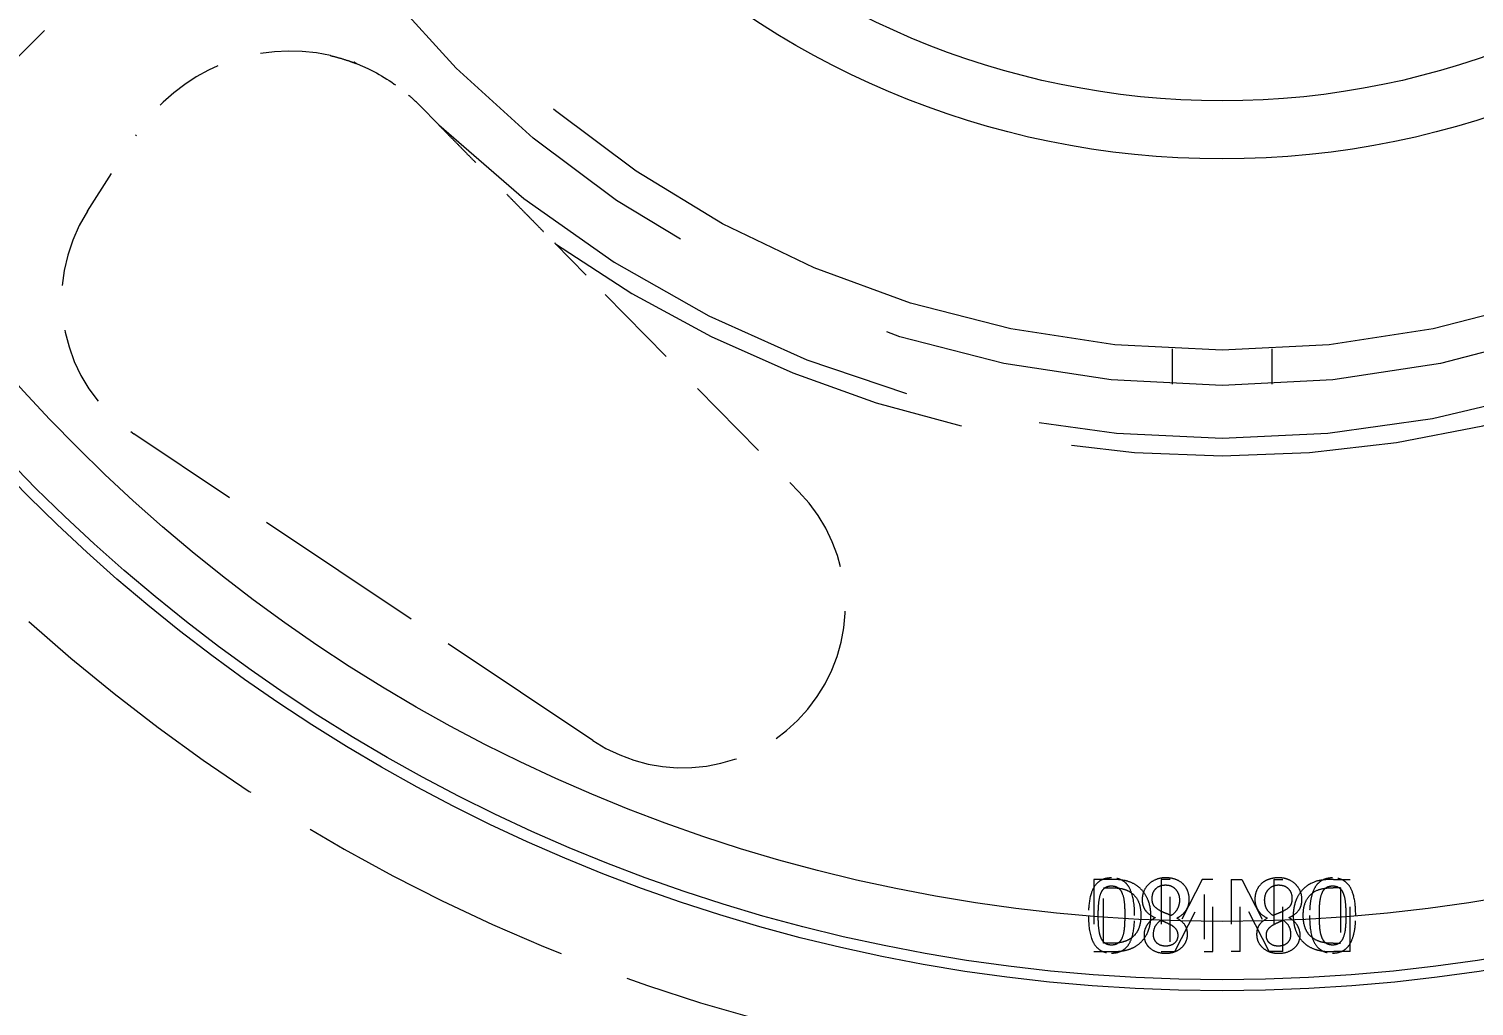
# Model space of a CAD drawing. Header units: inches. Extents: x 15 to 402, y 6 to 258.
# Drawn here: x 197.362 to 200.593, y 178.526 to 180.711 of the extents above; entities that cross this region are included whole.
import ezdxf

# ---------------------------------------------------------------- set-up
doc = ezdxf.new("R2010")
doc.units = ezdxf.units.IN
doc.header["$LTSCALE"] = 12
doc.header["$MEASUREMENT"] = 0
doc.linetypes.add('DASHED', pattern=[0.2067, 0.1654, -0.0413])
for name, color, linetype, lineweight in [('Dimension (ANSI)', 7, 'Continuous', 25), ('Hatch', 7, 'Continuous', 18), ('Hidden', 7, 'DASHED', 18), ('Visible', 7, 'Continuous', 18)]:
    doc.layers.add(name, color=color, linetype=linetype, lineweight=lineweight)
doc.styles.add('MEMCOR Medium', font='arial.ttf')
doc.dimstyles.new('Default (ANSI)', dxfattribs={"dimscale": 12, "dimtxt": 0.15, "dimasz": 0.098425, "dimexe": 0.125, "dimexo": 0.0625, "dimgap": 0.031496, "dimtad": 0, "dimtih": 1, "dimtoh": 1, "dimdec": 4, "dimrnd": 1e-08, "dimzin": 3, "dimdsep": 46, "dimlunit": 5, "dimtxsty": 'MEMCOR Medium', "dimcen": 0.09, "dimdle": 0.393701, "dimclrd": 256, "dimclre": 256, "dimclrt": 256, "dimadec": 0, "dimazin": 1, "dimtfac": 0.8, "dimtofl": 0, "dimtmove": 0, "dimatfit": 3, "dimfxl": 1, "dimfrac": 1, "dimtolj": 1, "dimtzin": 4, "dimlwd": -1, "dimlwe": -1, "dimarcsym": 0})

# ---------------------------------------------------------------- blocks, each defined once
blk = doc.blocks.new('*D28')
at = {"layer": 'Defpoints', "color": 0, "transparency": 16777216}
for p in [(217.6442, 209.6969), (182.3129, 178.0671), (217.6442, 177.8909)]:
    blk.add_point(p, dxfattribs=at)
at = {"layer": 'Dimension (ANSI)', "transparency": 16777216}
for p, q in [((182.3129, 178.8171), (182.3129, 211.1969)), ((217.6442, 178.6409), (217.6442, 211.1969)), ((183.494, 209.6969), (193.4787, 209.6969)), ((216.4631, 209.6969), (206.4785, 209.6969))]:
    blk.add_line(p, q, dxfattribs=at)
for points in [[(183.494, 209.8938), (183.494, 209.5001), (182.3129, 209.6969)], [(216.4631, 209.8938), (216.4631, 209.5001), (217.6442, 209.6969)]]:
    blk.add_solid(points, dxfattribs=at)
at = {"layer": 'Dimension (ANSI)', "transparency": 16777216, "char_height": 1.8, "attachment_point": 5, "style": 'MEMCOR Medium'}
for s, insert in [('\\A1; 35{\\H0.8x;\\S5#16;} in', (199.9786, 211.5485)), ('\\A1;[897.4 mm]', (199.9786, 208.1654))]:
    blk.add_mtext(s, dxfattribs=dict(at, insert=insert))

msp = doc.modelspace()

# ---------------------------------------------------------------- hatches: boundary and pattern name
at = {"layer": 'Hatch'}
h = msp.add_hatch(dxfattribs=at)
h.set_pattern_fill('ANSI31', color=256, scale=12, style=0)
edge = h.paths.add_edge_path()
edge.add_spline(control_points=[(213.52837, 182.52374), (213.56052, 182.49276), (213.59252, 182.4616), (213.65629, 182.39885), (213.68807, 182.36726), (213.71968, 182.33549)], knot_values=[-0.6817506, -0.6817506, -0.6817506, -0.6817506, -0.3414695, -0.3414695, 0, 0, 0, 0], degree=3, periodic=0)
edge.add_line((213.71968, 182.33549), (213.77968, 182.33549))
edge.add_ellipse((200.02942, 182.33549), major_axis=(0, 13.75026), ratio=1, start_angle=270, end_angle=347.421516)
edge.add_ellipse((200.02942, 182.33549), major_axis=(-13.42023, 2.99448), ratio=1, start_angle=270, end_angle=271.041736)
edge.add_ellipse((200.02942, 182.33549), major_axis=(-13.47245, 2.75), ratio=1, start_angle=270, end_angle=293.073484)
edge.add_ellipse((200.02942, 182.33549), major_axis=(-13.47245, -2.75), ratio=1, start_angle=270, end_angle=271.041736)
edge.add_ellipse((200.02942, 182.33549), major_axis=(-13.42023, -2.99448), ratio=1, start_angle=270, end_angle=364.843043)
edge.add_ellipse((200.02942, 182.33549), major_axis=(4.11682, -13.1195), ratio=1, start_angle=270, end_angle=271.041736)
edge.add_ellipse((200.02942, 182.33549), major_axis=(4.35466, -13.04249), ratio=1, start_angle=270, end_angle=293.073484)
edge.add_ellipse((200.02942, 182.33549), major_axis=(9.1178, -10.29249), ratio=1, start_angle=270, end_angle=271.041736)
edge.add_ellipse((200.02942, 182.33549), major_axis=(9.30341, -10.12502), ratio=1, start_angle=270, end_angle=292.78932)
edge.add_ellipse((200.02942, 182.33549), major_axis=(12.49901, -5.73099), ratio=1, start_angle=270, end_angle=271.100527)
edge.add_line((194.53955, 169.72872), (194.53955, 170.00187))
edge.add_ellipse((200.02942, 182.33549), major_axis=(-12.33362, 5.48987), ratio=1, start_angle=204.79351, end_angle=450, ccw=False)

# ---------------------------------------------------------------- linework, layer by layer
at = {"layer": 'Hidden', "ltscale": 0.046526}
msp.add_line((197.53831, 180.84902), (197.33059, 180.64131), dxfattribs=at)
at = {"layer": 'Hidden', "ltscale": 0.009556}
msp.add_line((198.23577, 180.53981), (198.27839, 180.4964), dxfattribs=at)
at = {"layer": 'Hidden', "ltscale": 0.032106}
msp.add_line((197.49287, 180.30355), (197.6024, 180.47435), dxfattribs=at)
at = {"layer": 'Hidden', "ltscale": 0.026746}
msp.add_line((198.5376, 180.23235), (198.65044, 180.11739), dxfattribs=at)
at = {"layer": 'Hidden', "ltscale": 0.097964}
msp.add_line((198.65044, 180.11739), (199.08325, 179.6765), dxfattribs=at)
at = {"layer": 'Hidden', "ltscale": 0.012412}
for p, q in [((199.91844, 179.91678), (199.91844, 179.9956)), ((200.14041, 179.9956), (200.14041, 179.91678))]:
    msp.add_line(p, q, dxfattribs=at)
at = {"layer": 'Hidden', "ltscale": 0.195716}
msp.add_line((198.62254, 179.12039), (197.59677, 179.80579), dxfattribs=at)
at = {"layer": 'Hidden', "ltscale": 0.025521}
for p, q in [((199.74307, 178.80963), (199.74307, 178.64821)), ((199.89363, 178.80963), (199.89363, 178.64821)), ((200.00914, 178.64821), (200.00914, 178.80963)), ((200.04971, 178.80963), (200.04971, 178.64821)), ((200.16522, 178.64821), (200.16522, 178.80963)), ((200.31578, 178.64821), (200.31578, 178.80963))]:
    msp.add_line(p, q, dxfattribs=at)
at = {"layer": 'Hidden', "ltscale": 0.006416}
msp.add_line((199.78022, 178.80963), (199.74307, 178.80963), dxfattribs=at)
at = {"layer": 'Hidden', "ltscale": 0.003142}
msp.add_line((199.91365, 178.80963), (199.89363, 178.80963), dxfattribs=at)
at = {"layer": 'Hidden', "ltscale": 0.024776}
msp.add_line((199.98507, 178.80963), (199.91365, 178.67045), dxfattribs=at)
at = {"layer": 'Hidden', "ltscale": 0.021991}
for p, q in [((199.91365, 178.67045), (199.91365, 178.80963)), ((200.1452, 178.80963), (200.1452, 178.67045))]:
    msp.add_line(p, q, dxfattribs=at)
at = {"layer": 'Hidden', "ltscale": 0.003726}
msp.add_line((200.00914, 178.80963), (199.98507, 178.80963), dxfattribs=at)
at = {"layer": 'Hidden', "ltscale": 0.003725}
msp.add_line((200.04971, 178.80963), (200.07378, 178.80963), dxfattribs=at)
at = {"layer": 'Hidden', "ltscale": 0.024774}
msp.add_line((200.07378, 178.80963), (200.1452, 178.67045), dxfattribs=at)
at = {"layer": 'Hidden', "ltscale": 0.00314}
msp.add_line((200.1452, 178.80963), (200.16522, 178.80963), dxfattribs=at)
at = {"layer": 'Hidden', "ltscale": 0.00639}
msp.add_line((200.27863, 178.80963), (200.31578, 178.80963), dxfattribs=at)
at = {"layer": 'Hidden', "ltscale": 0.002742}
for p, q in [((199.76453, 178.79105), (199.78088, 178.79105)), ((199.78088, 178.66679), (199.76453, 178.66679))]:
    msp.add_line(p, q, dxfattribs=at)
at = {"layer": 'Hidden', "ltscale": 0.019624}
for p, q in [((199.76453, 178.66679), (199.76453, 178.79105)), ((200.29432, 178.79105), (200.29432, 178.66679))]:
    msp.add_line(p, q, dxfattribs=at)
at = {"layer": 'Hidden', "ltscale": 0.022693}
msp.add_line((199.92411, 178.64821), (199.98912, 178.77601), dxfattribs=at)
at = {"layer": 'Hidden', "ltscale": 0.020185}
for p, q in [((199.98912, 178.77601), (199.98912, 178.64821)), ((200.06973, 178.64821), (200.06973, 178.77601))]:
    msp.add_line(p, q, dxfattribs=at)
at = {"layer": 'Hidden', "ltscale": 0.022691}
msp.add_line((200.13474, 178.64821), (200.06973, 178.77601), dxfattribs=at)
at = {"layer": 'Hidden', "ltscale": 0.002732}
for p, q in [((200.29432, 178.79105), (200.27797, 178.79105)), ((200.27797, 178.66679), (200.29432, 178.66679))]:
    msp.add_line(p, q, dxfattribs=at)
at = {"layer": 'Hidden'}
for p, q in [((199.87953, 178.72434), (199.87953, 178.72369)), ((199.92871, 178.72277), (199.92871, 178.72343)), ((200.13013, 178.72343), (200.13013, 178.72277)), ((200.17932, 178.72369), (200.17932, 178.72434))]:
    msp.add_line(p, q, dxfattribs=at)
at = {"layer": 'Hidden', "ltscale": 0.006349}
msp.add_line((199.74307, 178.64821), (199.77983, 178.64821), dxfattribs=at)
at = {"layer": 'Hidden', "ltscale": 0.004829}
msp.add_line((199.89363, 178.64821), (199.92411, 178.64821), dxfattribs=at)
at = {"layer": 'Hidden', "ltscale": 0.00308}
for p, q in [((199.98912, 178.64821), (200.00914, 178.64821)), ((200.06973, 178.64821), (200.04971, 178.64821))]:
    msp.add_line(p, q, dxfattribs=at)
at = {"layer": 'Hidden', "ltscale": 0.004826}
msp.add_line((200.16522, 178.64821), (200.13474, 178.64821), dxfattribs=at)
at = {"layer": 'Hidden', "ltscale": 0.006323}
msp.add_line((200.31578, 178.64821), (200.27902, 178.64821), dxfattribs=at)
at = {"layer": 'Hidden', "ltscale": 1.022229}
msp.add_circle((200.02942, 182.33549), 2.42126, dxfattribs=at)
at = {"layer": 'Hidden', "ltscale": 1.186783}
msp.add_circle((200.02942, 182.33549), 2.34252, dxfattribs=at)
at = {"layer": 'Hidden', "ltscale": 1.190228}
msp.add_arc((200.02942, 182.33549), 2.57874, 318.8111, 221.1889, dxfattribs=at)
at = {"layer": 'Hidden', "ltscale": 1.199515}
msp.add_arc((200.02942, 182.33549), 2.53937, 315.73768, 224.26232, dxfattribs=at)
at = {"layer": 'Hidden', "ltscale": 0.079133}
msp.add_arc((197.94518, 180.25455), 0.4072, 77.09302, 147.331, dxfattribs=at)
at = {"layer": 'Hidden', "ltscale": 0.005322}
msp.add_arc((197.94518, 180.25455), 0.4072, 44.46972, 49.27622, dxfattribs=at)
at = {"layer": 'Hidden', "ltscale": 0.613257}
msp.add_arc((200.02942, 182.33549), 2.53937, 226.40513, 313.59487, dxfattribs=at)
at = {"layer": 'Hidden', "ltscale": 0.089316}
msp.add_arc((197.79844, 180.10761), 0.36299, 147.331, 236.25, dxfattribs=at)
at = {"layer": 'Hidden', "ltscale": 0.50418}
msp.add_arc((200.02942, 182.33549), 2.57874, 234.70511, 305.29489, dxfattribs=at)
at = {"layer": 'Hidden', "ltscale": 0.169059}
msp.add_arc((198.82421, 179.42221), 0.36299, 236.25, 44.46972, dxfattribs=at)
at = {"layer": 'Hidden', "ltscale": 0.315777}
msp.add_arc((200.02942, 182.33549), 3.97638, 227.87038, 256.5457, dxfattribs=at)
at = {"layer": 'Hidden', "ltscale": 0.011792}
msp.add_open_spline([(198.03614, 180.65146), (198.0417, 180.65019), (198.04722, 180.6488), (198.06128, 180.64495), (198.06969, 180.64233), (198.08023, 180.63872), (198.08307, 180.63771), (198.0902, 180.63509), (198.09414, 180.63353), (198.09414, 180.63353)], degree=3, knots=[0, 0, 0, 0, 0.04490495, 0.04490495, 0.11675287, 0.11675287, 0.14479487, 0.14479487, 0.19497838, 0.19497838, 0.19497838, 0.19497838], dxfattribs=at)
at = {"layer": 'Hidden', "ltscale": 0.000980573}
msp.add_open_spline([(198.09414, 180.63353), (198.09387, 180.63364), (198.0936, 180.63375), (198.09249, 180.63427), (198.09167, 180.63476), (198.09015, 180.6359), (198.08944, 180.63656), (198.08881, 180.63728)], degree=3, knots=[0.175423294, 0.175423294, 0.175423294, 0.175423294, 0.177774025, 0.177774025, 0.185040697, 0.185040697, 0.192307369, 0.192307369, 0.192307369, 0.192307369], dxfattribs=at)
at = {"layer": 'Hidden', "ltscale": 0.022558}
msp.add_open_spline([(198.09414, 180.63353), (198.10325, 180.62995), (198.11236, 180.62599), (198.15292, 180.60652), (198.18364, 180.58658), (198.21085, 180.56315)], degree=3, knots=[1.49464831, 1.49464831, 1.49464831, 1.49464831, 1.57220502, 1.57220502, 1.84281301, 1.84281301, 1.84281301, 1.84281301], dxfattribs=at)
at = {"layer": 'Hidden', "ltscale": 0.059007}
msp.add_rational_spline([(198.27839, 180.4964), (198.407, 180.36538), (198.5376, 180.23235)], [1, 1.00263245458, 1.00001729957], degree=2, dxfattribs=at)
at = {"layer": 'Hidden', "ltscale": 0.000292745}
msp.add_open_spline([(198.53947, 180.23075), (198.5388, 180.23123), (198.53817, 180.23176), (198.5376, 180.23235)], degree=3, dxfattribs=at)
at = {"layer": 'Hidden', "ltscale": 0.018265}
msp.add_open_spline([(199.78221, 178.81303), (199.77799, 178.81303), (199.77377, 178.81264), (199.76594, 178.81085), (199.76234, 178.80956), (199.75409, 178.80513), (199.74992, 178.80158), (199.74289, 178.79268), (199.73943, 178.78659), (199.73263, 178.76498), (199.73116, 178.75021), (199.7307, 178.73415), (199.73067, 178.73153), (199.73067, 178.72892)], degree=3, knots=[-0.37203785, -0.37203785, -0.37203785, -0.37203785, -0.31664928, -0.31664928, -0.26606732, -0.26606732, -0.19410184, -0.19410184, -0.12242542, -0.12242542, -0.01990259, -0.01990259, 0, 0, 0, 0], dxfattribs=at)
at = {"layer": 'Hidden', "ltscale": 0.005181}
msp.add_open_spline([(199.7584, 178.7781), (199.75982, 178.78179), (199.76173, 178.78523), (199.76689, 178.79079), (199.76947, 178.79225), (199.77481, 178.79456), (199.77852, 178.79511), (199.78221, 178.79511)], degree=3, knots=[-0.065406786, -0.065406786, -0.065406786, -0.065406786, -0.047780466, -0.047780466, -0.030475474, -0.030475474, 0, 0, 0, 0], dxfattribs=at)
at = {"layer": 'Hidden', "ltscale": 0.009948}
msp.add_open_spline([(199.83739, 178.79668), (199.83102, 178.80067), (199.8243, 178.80383), (199.81368, 178.80685), (199.80262, 178.80963), (199.78022, 178.80963)], degree=3, knots=[0, 0, 0, 0, 0.059315384, 0.059315384, 0.088967919, 0.088967919, 0.088967919, 0.088967919], dxfattribs=at)
at = {"layer": 'Hidden', "ltscale": 0.01806}
msp.add_open_spline([(199.83388, 178.72905), (199.83388, 178.75351), (199.83083, 178.77028), (199.82319, 178.79014), (199.81986, 178.79497), (199.81397, 178.80212), (199.80992, 178.80544), (199.79959, 178.81087), (199.79344, 178.81234), (199.78555, 178.81297), (199.78388, 178.81303), (199.78221, 178.81303)], degree=3, knots=[-0.18326765, -0.18326765, -0.18326765, -0.18326765, -0.13736451, -0.13736451, -0.10736713, -0.10736713, -0.06507346, -0.06507346, -0.01379241, -0.01379241, 0, 0, 0, 0], dxfattribs=at)
at = {"layer": 'Hidden', "ltscale": 0.005233}
msp.add_open_spline([(199.78221, 178.79511), (199.78428, 178.79511), (199.78638, 178.79494), (199.79025, 178.79418), (199.79204, 178.79364), (199.79509, 178.79222), (199.79777, 178.7908), (199.80313, 178.78484), (199.80502, 178.7814), (199.80641, 178.77771)], degree=3, knots=[-0.15101873, -0.15101873, -0.15101873, -0.15101873, -0.10441442, -0.10441442, -0.06298125, -0.06298125, -0.03031587, -0.03031587, 0, 0, 0, 0], dxfattribs=at)
at = {"layer": 'Hidden', "ltscale": 0.012469}
msp.add_open_spline([(199.87035, 178.72905), (199.87035, 178.74072), (199.86847, 178.75211), (199.86139, 178.76969), (199.85741, 178.77687), (199.84786, 178.78854), (199.84294, 178.79301), (199.83739, 178.79668)], degree=3, knots=[0, 0, 0, 0, 0.08890581, 0.08890581, 0.14516679, 0.14516679, 0.19107427, 0.19107427, 0.19107427, 0.19107427], dxfattribs=at)
at = {"layer": 'Hidden', "ltscale": 0.012792}
msp.add_open_spline([(199.90347, 178.81329), (199.89636, 178.81329), (199.88938, 178.81224), (199.87642, 178.80739), (199.87079, 178.80385), (199.86162, 178.79526), (199.85811, 178.79076), (199.85293, 178.78028), (199.85148, 178.77464), (199.85093, 178.76736), (199.85088, 178.76599), (199.85088, 178.76463)], degree=3, knots=[-0.20866782, -0.20866782, -0.20866782, -0.20866782, -0.1532124, -0.1532124, -0.10014888, -0.10014888, -0.05568208, -0.05568208, -0.01038644, -0.01038644, 0, 0, 0, 0], dxfattribs=at)
at = {"layer": 'Hidden', "ltscale": 0.007675}
msp.add_open_spline([(199.87312, 178.76672), (199.87312, 178.77131), (199.87377, 178.77591), (199.8768, 178.78342), (199.87868, 178.7863), (199.88317, 178.79086), (199.88602, 178.79314), (199.8942, 178.79653), (199.89869, 178.7972), (199.90321, 178.7972)], degree=3, knots=[-0.16231389, -0.16231389, -0.16231389, -0.16231389, -0.10956079, -0.10956079, -0.06887139, -0.06887139, -0.03508494, -0.03508494, 0, 0, 0, 0], dxfattribs=at)
at = {"layer": 'Hidden', "ltscale": 0.008102}
msp.add_open_spline([(199.90321, 178.7972), (199.90738, 178.7972), (199.91146, 178.7965), (199.91891, 178.79333), (199.92204, 178.7911), (199.92731, 178.78568), (199.92981, 178.78229), (199.93345, 178.77331), (199.93421, 178.76841), (199.93421, 178.76345)], degree=3, knots=[-0.15504722, -0.15504722, -0.15504722, -0.15504722, -0.11299776, -0.11299776, -0.0739777, -0.0739777, -0.03779251, -0.03779251, 0, 0, 0, 0], dxfattribs=at)
at = {"layer": 'Hidden', "ltscale": 0.006674}
for points, knots in [([(199.94219, 178.79942), (199.93761, 178.80383), (199.93226, 178.80705), (199.92179, 178.81109), (199.91511, 178.81297), (199.9051, 178.81328), (199.90428, 178.81329), (199.90347, 178.81329)], [-0.16916263, -0.16916263, -0.16916263, -0.16916263, -0.07776923, -0.07776923, -0.00633175, -0.00633175, 0, 0, 0, 0]), ([(200.18272, 178.68588), (200.18272, 178.68244), (200.18217, 178.67907), (200.17976, 178.67309), (200.17814, 178.67061), (200.17447, 178.66669), (200.17208, 178.6646), (200.16649, 178.66212), (200.16441, 178.66151), (200.15997, 178.66069), (200.1576, 178.66051), (200.15525, 178.66051)], [0, 0, 0, 0, 0.026275156, 0.026275156, 0.049347626, 0.049347626, 0.067723628, 0.067723628, 0.077810985, 0.077810985, 0.088761813, 0.088761813, 0.088761813, 0.088761813])]:
    msp.add_open_spline(points, degree=3, knots=knots, dxfattribs=at)
at = {"layer": 'Hidden', "ltscale": 0.005961}
for points, knots in [([(199.95605, 178.76502), (199.95605, 178.77148), (199.95497, 178.77774), (199.95113, 178.78756), (199.94851, 178.79285), (199.94311, 178.79851), (199.94266, 178.79897), (199.94219, 178.79942)], [-0.14617563, -0.14617563, -0.14617563, -0.14617563, -0.05985006, -0.05985006, -0.00497096, -0.00497096, 0, 0, 0, 0]), ([(200.11666, 178.79942), (200.11248, 178.79541), (200.10924, 178.79073), (200.10582, 178.7829), (200.10465, 178.7796), (200.10313, 178.7721), (200.1028, 178.76858), (200.1028, 178.76502)], [0, 0, 0, 0, 0.044374654, 0.044374654, 0.065201071, 0.065201071, 0.08326541, 0.08326541, 0.08326541, 0.08326541])]:
    msp.add_open_spline(points, degree=3, knots=knots, dxfattribs=at)
at = {"layer": 'Hidden', "ltscale": 0.006678}
msp.add_open_spline([(200.15538, 178.81329), (200.14933, 178.81329), (200.14327, 178.81261), (200.1335, 178.80986), (200.12968, 178.80833), (200.12268, 178.80447), (200.11951, 178.80217), (200.11666, 178.79942)], degree=3, knots=[0, 0, 0, 0, 0.04705178, 0.04705178, 0.07841909, 0.07841909, 0.10891914, 0.10891914, 0.10891914, 0.10891914], dxfattribs=at)
at = {"layer": 'Hidden', "ltscale": 0.008105}
msp.add_open_spline([(200.12464, 178.76345), (200.12464, 178.76843), (200.1254, 178.77333), (200.1288, 178.7817), (200.13099, 178.78508), (200.13667, 178.79099), (200.13981, 178.79325), (200.14531, 178.79563), (200.14729, 178.79623), (200.15142, 178.79702), (200.15353, 178.7972), (200.15564, 178.7972)], degree=3, knots=[0, 0, 0, 0, 0.03789219, 0.03789219, 0.06891459, 0.06891459, 0.09762633, 0.09762633, 0.11293195, 0.11293195, 0.12855408, 0.12855408, 0.12855408, 0.12855408], dxfattribs=at)
at = {"layer": 'Hidden', "ltscale": 0.0128}
msp.add_open_spline([(200.20797, 178.76463), (200.20797, 178.77081), (200.20696, 178.77682), (200.20265, 178.78756), (200.19975, 178.79203), (200.19308, 178.79943), (200.18812, 178.80406), (200.17707, 178.80958), (200.17304, 178.81098), (200.16443, 178.81286), (200.15992, 178.81329), (200.15538, 178.81329)], degree=3, knots=[0, 0, 0, 0, 0.04710632, 0.04710632, 0.08868169, 0.08868169, 0.1243163, 0.1243163, 0.1432684, 0.1432684, 0.16323732, 0.16323732, 0.16323732, 0.16323732], dxfattribs=at)
at = {"layer": 'Hidden', "ltscale": 0.007679}
msp.add_open_spline([(200.15564, 178.7972), (200.16013, 178.7972), (200.16459, 178.79653), (200.17275, 178.79318), (200.17561, 178.79092), (200.18011, 178.78638), (200.18199, 178.78351), (200.18506, 178.77598), (200.18573, 178.77135), (200.18573, 178.76672)], degree=3, knots=[0, 0, 0, 0, 0.03490727, 0.03490727, 0.06863691, 0.06863691, 0.10894863, 0.10894863, 0.16181869, 0.16181869, 0.16181869, 0.16181869], dxfattribs=at)
at = {"layer": 'Hidden', "ltscale": 0.012464}
msp.add_open_spline([(200.22146, 178.79668), (200.21601, 178.79307), (200.21116, 178.7887), (200.20164, 178.77718), (200.19814, 178.77063), (200.19138, 178.75564), (200.18906, 178.74476), (200.18853, 178.73201), (200.1885, 178.73053), (200.1885, 178.72905)], degree=3, knots=[-0.16939317, -0.16939317, -0.16939317, -0.16939317, -0.13728768, -0.13728768, -0.09725084, -0.09725084, -0.01126701, -0.01126701, 0, 0, 0, 0], dxfattribs=at)
at = {"layer": 'Hidden', "ltscale": 0.009924}
msp.add_open_spline([(200.27863, 178.80963), (200.26712, 178.80963), (200.25719, 178.80896), (200.24355, 178.80655), (200.23481, 178.80454), (200.22309, 178.79768), (200.22227, 178.79719), (200.22146, 178.79668)], degree=3, knots=[-0.25853379, -0.25853379, -0.25853379, -0.25853379, -0.10727643, -0.10727643, -0.0075589, -0.0075589, 0, 0, 0, 0], dxfattribs=at)
at = {"layer": 'Hidden', "ltscale": 0.018077}
msp.add_open_spline([(200.27664, 178.81303), (200.27002, 178.81303), (200.26329, 178.81207), (200.25217, 178.8075), (200.24783, 178.80463), (200.24082, 178.79757), (200.23734, 178.793), (200.2307, 178.77827), (200.22854, 178.76954), (200.22555, 178.75065), (200.22497, 178.7396), (200.22497, 178.72905)], degree=3, knots=[0, 0, 0, 0, 0.0548727, 0.0548727, 0.09721784, 0.09721784, 0.13307353, 0.13307353, 0.17301541, 0.17301541, 0.22218192, 0.22218192, 0.22218192, 0.22218192], dxfattribs=at)
at = {"layer": 'Hidden', "ltscale": 0.005243}
msp.add_open_spline([(200.25244, 178.77771), (200.25383, 178.78143), (200.25574, 178.78488), (200.26113, 178.79083), (200.26381, 178.79225), (200.26692, 178.79368), (200.26874, 178.79423), (200.27259, 178.79495), (200.27463, 178.79511), (200.27664, 178.79511)], degree=3, knots=[0, 0, 0, 0, 0.03050413, 0.03050413, 0.06320399, 0.06320399, 0.1047666, 0.1047666, 0.14935232, 0.14935232, 0.14935232, 0.14935232], dxfattribs=at)
at = {"layer": 'Hidden', "ltscale": 0.018292}
msp.add_open_spline([(200.32818, 178.72892), (200.32818, 178.74314), (200.32717, 178.7588), (200.32078, 178.78396), (200.31701, 178.79076), (200.31075, 178.79966), (200.30685, 178.80347), (200.29847, 178.80875), (200.29442, 178.8104), (200.28576, 178.81257), (200.2812, 178.81303), (200.27664, 178.81303)], degree=3, knots=[0, 0, 0, 0, 0.10837153, 0.10837153, 0.1988409, 0.1988409, 0.29685555, 0.29685555, 0.37668609, 0.37668609, 0.45922035, 0.45922035, 0.45922035, 0.45922035], dxfattribs=at)
at = {"layer": 'Hidden', "ltscale": 0.005193}
msp.add_open_spline([(200.27664, 178.79511), (200.28047, 178.79511), (200.28432, 178.79452), (200.28966, 178.79208), (200.29222, 178.7906), (200.29724, 178.785), (200.29908, 178.78167), (200.30045, 178.7781)], degree=3, knots=[0, 0, 0, 0, 0.031732058, 0.031732058, 0.048274118, 0.048274118, 0.064331411, 0.064331411, 0.064331411, 0.064331411], dxfattribs=at)
at = {"layer": 'Hidden', "ltscale": 0.00782}
msp.add_open_spline([(199.75265, 178.72892), (199.75265, 178.74464), (199.75351, 178.754), (199.75481, 178.76532), (199.75609, 178.77222), (199.7584, 178.7781)], degree=3, knots=[-0.087241986, -0.087241986, -0.087241986, -0.087241986, -0.048831902, -0.048831902, 0, 0, 0, 0], dxfattribs=at)
at = {"layer": 'Hidden', "ltscale": 0.007795}
msp.add_open_spline([(199.78088, 178.79105), (199.78628, 178.79105), (199.79183, 178.79081), (199.80535, 178.78922), (199.81013, 178.78775), (199.81684, 178.78549), (199.82131, 178.78325), (199.82548, 178.78033)], degree=3, knots=[0, 0, 0, 0, 0.04480892, 0.04480892, 0.11154531, 0.11154531, 0.27193654, 0.27193654, 0.27193654, 0.27193654], dxfattribs=at)
at = {"layer": 'Hidden', "ltscale": 0.007727}
msp.add_open_spline([(199.80641, 178.77771), (199.80965, 178.76922), (199.81053, 178.76102), (199.81168, 178.74844), (199.8119, 178.73804), (199.8119, 178.72905)], degree=3, knots=[-0.095781387, -0.095781387, -0.095781387, -0.095781387, -0.06847106, -0.06847106, 0, 0, 0, 0], dxfattribs=at)
at = {"layer": 'Hidden', "ltscale": 0.009331}
msp.add_open_spline([(199.82548, 178.78033), (199.83033, 178.77706), (199.83452, 178.77301), (199.84223, 178.76185), (199.84438, 178.75551), (199.84734, 178.74371), (199.84798, 178.73613), (199.84798, 178.72879)], degree=3, knots=[0, 0, 0, 0, 0.0463354, 0.0463354, 0.10508021, 0.10508021, 0.19404268, 0.19404268, 0.19404268, 0.19404268], dxfattribs=at)
at = {"layer": 'Hidden', "ltscale": 0.008389}
msp.add_open_spline([(199.85088, 178.76463), (199.85088, 178.75954), (199.85152, 178.75442), (199.85486, 178.74471), (199.85726, 178.74117), (199.86449, 178.73296), (199.87048, 178.72888), (199.87765, 178.72523), (199.87859, 178.72478), (199.87953, 178.72434)], degree=3, knots=[-0.12210938, -0.12210938, -0.12210938, -0.12210938, -0.09276888, -0.09276888, -0.06276279, -0.06276279, -0.00809446, -0.00809446, 0, 0, 0, 0], dxfattribs=at)
at = {"layer": 'Hidden', "ltscale": 0.005654}
msp.add_open_spline([(199.89209, 178.73899), (199.88721, 178.74163), (199.88231, 178.74482), (199.87751, 178.75005), (199.876, 178.75213), (199.87356, 178.75887), (199.87312, 178.76287), (199.87312, 178.76672)], degree=3, knots=[-0.11114618, -0.11114618, -0.11114618, -0.11114618, -0.05471455, -0.05471455, -0.02932679, -0.02932679, 0, 0, 0, 0], dxfattribs=at)
at = {"layer": 'Hidden', "ltscale": 0.006417}
msp.add_open_spline([(199.93421, 178.76345), (199.93421, 178.75926), (199.9337, 178.7551), (199.93179, 178.74857), (199.93038, 178.74465), (199.92437, 178.73575), (199.92039, 178.73198), (199.91576, 178.72892)], degree=3, knots=[-0.14531389, -0.14531389, -0.14531389, -0.14531389, -0.08212911, -0.08212911, -0.042719, -0.042719, 0, 0, 0, 0], dxfattribs=at)
at = {"layer": 'Hidden', "ltscale": 0.00828}
msp.add_open_spline([(199.92871, 178.72343), (199.93377, 178.72591), (199.93848, 178.72903), (199.94702, 178.73732), (199.94982, 178.7418), (199.95423, 178.75094), (199.95565, 178.75649), (199.95603, 178.76322), (199.95605, 178.76412), (199.95605, 178.76502)], degree=3, knots=[-0.11411726, -0.11411726, -0.11411726, -0.11411726, -0.0842587, -0.0842587, -0.05138654, -0.05138654, -0.00685006, -0.00685006, 0, 0, 0, 0], dxfattribs=at)
at = {"layer": 'Hidden', "ltscale": 0.008281}
msp.add_open_spline([(200.1028, 178.76502), (200.1028, 178.75911), (200.10387, 178.75342), (200.10781, 178.74392), (200.11061, 178.73878), (200.11972, 178.72946), (200.12472, 178.72608), (200.13013, 178.72343)], degree=3, knots=[0, 0, 0, 0, 0.04501464, 0.04501464, 0.07841422, 0.07841422, 0.10747467, 0.10747467, 0.10747467, 0.10747467], dxfattribs=at)
at = {"layer": 'Hidden', "ltscale": 0.006418}
msp.add_open_spline([(200.14308, 178.72892), (200.13847, 178.73198), (200.13448, 178.73575), (200.1285, 178.74461), (200.12709, 178.74849), (200.12516, 178.75502), (200.12464, 178.75922), (200.12464, 178.76345)], degree=3, knots=[0, 0, 0, 0, 0.04269456, 0.04269456, 0.08182455, 0.08182455, 0.14597733, 0.14597733, 0.14597733, 0.14597733], dxfattribs=at)
at = {"layer": 'Hidden', "ltscale": 0.005656}
msp.add_open_spline([(200.18573, 178.76672), (200.18573, 178.76285), (200.18528, 178.75882), (200.18283, 178.7521), (200.18132, 178.75003), (200.1765, 178.74479), (200.17161, 178.74162), (200.16676, 178.73899)], degree=3, knots=[0, 0, 0, 0, 0.02949642, 0.02949642, 0.05467834, 0.05467834, 0.10984711, 0.10984711, 0.10984711, 0.10984711], dxfattribs=at)
at = {"layer": 'Hidden', "ltscale": 0.008393}
msp.add_open_spline([(200.17932, 178.72434), (200.18519, 178.72706), (200.19093, 178.7305), (200.20085, 178.7396), (200.20314, 178.74379), (200.20548, 178.74869), (200.20639, 178.75153), (200.20768, 178.7578), (200.20797, 178.76122), (200.20797, 178.76463)], degree=3, knots=[0, 0, 0, 0, 0.05054659, 0.05054659, 0.10465477, 0.10465477, 0.17036905, 0.17036905, 0.24493167, 0.24493167, 0.24493167, 0.24493167], dxfattribs=at)
at = {"layer": 'Hidden', "ltscale": 0.009326}
msp.add_open_spline([(200.21087, 178.72879), (200.21087, 178.7358), (200.21145, 178.74301), (200.21422, 178.75479), (200.21629, 178.7611), (200.22388, 178.77257), (200.22825, 178.77688), (200.23337, 178.78033)], degree=3, knots=[-0.18535725, -0.18535725, -0.18535725, -0.18535725, -0.10637701, -0.10637701, -0.04881935, -0.04881935, 0, 0, 0, 0], dxfattribs=at)
at = {"layer": 'Hidden', "ltscale": 0.007776}
msp.add_open_spline([(200.23337, 178.78033), (200.24161, 178.78611), (200.24927, 178.78799), (200.26107, 178.79049), (200.26979, 178.79105), (200.27797, 178.79105)], degree=3, knots=[-0.097933417, -0.097933417, -0.097933417, -0.097933417, -0.067634404, -0.067634404, 0, 0, 0, 0], dxfattribs=at)
at = {"layer": 'Hidden', "ltscale": 0.007728}
msp.add_open_spline([(200.24695, 178.72905), (200.24695, 178.73803), (200.24716, 178.74842), (200.24832, 178.76102), (200.24919, 178.76922), (200.25244, 178.77771)], degree=3, knots=[0, 0, 0, 0, 0.068407557, 0.068407557, 0.095914552, 0.095914552, 0.095914552, 0.095914552], dxfattribs=at)
at = {"layer": 'Hidden', "ltscale": 0.007821}
msp.add_open_spline([(200.30045, 178.7781), (200.30262, 178.77259), (200.30387, 178.76619), (200.30548, 178.75337), (200.3062, 178.74341), (200.3062, 178.72892)], degree=3, knots=[0, 0, 0, 0, 0.045841732, 0.045841732, 0.098930612, 0.098930612, 0.098930612, 0.098930612], dxfattribs=at)
at = {"layer": 'Hidden', "ltscale": 0.018219}
msp.add_open_spline([(199.73067, 178.72892), (199.73067, 178.71096), (199.73235, 178.69253), (199.73962, 178.67232), (199.74232, 178.66633), (199.75, 178.65649), (199.75411, 178.65294), (199.76457, 178.64722), (199.7708, 178.64565), (199.77887, 178.645), (199.78054, 178.64494), (199.78221, 178.64494)], degree=3, knots=[-0.32391722, -0.32391722, -0.32391722, -0.32391722, -0.1664783, -0.1664783, -0.11191938, -0.11191938, -0.06707559, -0.06707559, -0.01377718, -0.01377718, 0, 0, 0, 0], dxfattribs=at)
at = {"layer": 'Hidden', "ltscale": 0.007845}
msp.add_open_spline([(199.75853, 178.6796), (199.75744, 178.68235), (199.75659, 178.68525), (199.75482, 178.69283), (199.754, 178.69832), (199.75314, 178.7096), (199.75296, 178.71323), (199.75277, 178.71878), (199.75273, 178.72075), (199.75268, 178.72374), (199.75267, 178.72476), (199.75265, 178.72631), (199.75265, 178.72684), (199.75265, 178.72788), (199.75265, 178.7284), (199.75265, 178.72892)], degree=3, knots=[-0.15335428, -0.15335428, -0.15335428, -0.15335428, -0.11691121, -0.11691121, -0.05811325, -0.05811325, -0.03071558, -0.03071558, -0.01575846, -0.01575846, -0.00795773, -0.00795773, -0.00395561, -0.00395561, 0, 0, 0, 0], dxfattribs=at)
at = {"layer": 'Hidden', "ltscale": 0.0181}
msp.add_open_spline([(199.78221, 178.64494), (199.7864, 178.64494), (199.79064, 178.64532), (199.79851, 178.64709), (199.80213, 178.64837), (199.81027, 178.65269), (199.81434, 178.65608), (199.82157, 178.66493), (199.8249, 178.6709), (199.8316, 178.69125), (199.83331, 178.70589), (199.83384, 178.7234), (199.83388, 178.72623), (199.83388, 178.72905)], degree=3, knots=[-0.38013188, -0.38013188, -0.38013188, -0.38013188, -0.32499894, -0.32499894, -0.27538366, -0.27538366, -0.20741172, -0.20741172, -0.13350001, -0.13350001, -0.02149619, -0.02149619, 0, 0, 0, 0], dxfattribs=at)
at = {"layer": 'Hidden', "ltscale": 0.00781}
for points, knots in [([(199.8119, 178.72905), (199.8119, 178.71276), (199.81098, 178.70289), (199.80986, 178.69258), (199.80861, 178.68575), (199.80628, 178.67987)], [-0.079333795, -0.079333795, -0.079333795, -0.079333795, -0.048651887, -0.048651887, 0, 0, 0, 0]), ([(200.25257, 178.67987), (200.25026, 178.6857), (200.24901, 178.69246), (200.24772, 178.70424), (200.24695, 178.7141), (200.24695, 178.72905)], [0, 0, 0, 0, 0.048251983, 0.048251983, 0.090674214, 0.090674214, 0.090674214, 0.090674214])]:
    msp.add_open_spline(points, degree=3, knots=knots, dxfattribs=at)
at = {"layer": 'Hidden', "ltscale": 0.012542}
msp.add_open_spline([(199.83765, 178.66103), (199.84361, 178.66499), (199.84892, 178.66977), (199.85734, 178.68026), (199.86286, 178.6882), (199.86927, 178.70968), (199.87035, 178.7194), (199.87035, 178.72905)], degree=3, knots=[0, 0, 0, 0, 0.05644983, 0.05644983, 0.10419783, 0.10419783, 0.14015812, 0.14015812, 0.14015812, 0.14015812], dxfattribs=at)
at = {"layer": 'Hidden', "ltscale": 0.004055}
msp.add_open_spline([(199.91576, 178.72892), (199.91114, 178.7308), (199.90652, 178.73266), (199.89875, 178.73572), (199.89504, 178.73731), (199.89209, 178.73899)], degree=3, knots=[-0.065000454, -0.065000454, -0.065000454, -0.065000454, -0.026332186, -0.026332186, 0, 0, 0, 0], dxfattribs=at)
at = {"layer": 'Hidden', "ltscale": 0.004058}
msp.add_open_spline([(200.16676, 178.73899), (200.16397, 178.7374), (200.1605, 178.73589), (200.15643, 178.73427), (200.15096, 178.73212), (200.14308, 178.72892)], degree=3, knots=[0, 0, 0, 0, 0.024955893, 0.024955893, 0.03409767, 0.03409767, 0.03409767, 0.03409767], dxfattribs=at)
at = {"layer": 'Hidden', "ltscale": 0.012536}
msp.add_open_spline([(200.1885, 178.72905), (200.1885, 178.72067), (200.18931, 178.71223), (200.19274, 178.69844), (200.19517, 178.69118), (200.20462, 178.6754), (200.21076, 178.66864), (200.21916, 178.66242), (200.22017, 178.66171), (200.2212, 178.66103)], degree=3, knots=[-0.25028218, -0.25028218, -0.25028218, -0.25028218, -0.15127679, -0.15127679, -0.0820495, -0.0820495, -0.00972287, -0.00972287, 0, 0, 0, 0], dxfattribs=at)
at = {"layer": 'Hidden', "ltscale": 0.018118}
msp.add_open_spline([(200.22497, 178.72905), (200.22497, 178.70397), (200.22803, 178.68703), (200.23493, 178.66931), (200.23814, 178.66327), (200.24645, 178.6544), (200.25044, 178.6515), (200.25834, 178.64775), (200.26194, 178.64663), (200.26926, 178.64523), (200.27297, 178.64494), (200.27664, 178.64494)], degree=3, knots=[0, 0, 0, 0, 0.19107945, 0.19107945, 0.28348279, 0.28348279, 0.34984175, 0.34984175, 0.4008874, 0.4008874, 0.45152566, 0.45152566, 0.45152566, 0.45152566], dxfattribs=at)
at = {"layer": 'Hidden', "ltscale": 0.018246}
msp.add_open_spline([(200.27664, 178.64494), (200.28361, 178.64494), (200.29054, 178.64602), (200.30188, 178.65101), (200.30628, 178.65414), (200.31285, 178.66131), (200.31655, 178.66623), (200.32317, 178.68235), (200.32518, 178.69135), (200.3277, 178.70957), (200.32818, 178.7194), (200.32818, 178.72892)], degree=3, knots=[0, 0, 0, 0, 0.05776172, 0.05776172, 0.10281704, 0.10281704, 0.13595349, 0.13595349, 0.16932124, 0.16932124, 0.2050002, 0.2050002, 0.2050002, 0.2050002], dxfattribs=at)
at = {"layer": 'Hidden', "ltscale": 0.007847}
msp.add_open_spline([(200.3062, 178.72892), (200.3062, 178.71958), (200.30589, 178.70945), (200.30445, 178.69586), (200.30337, 178.68731), (200.30032, 178.6796)], degree=3, knots=[0, 0, 0, 0, 0.07117598, 0.07117598, 0.10402604, 0.10402604, 0.10402604, 0.10402604], dxfattribs=at)
at = {"layer": 'Hidden', "ltscale": 0.009629}
msp.add_open_spline([(199.84798, 178.72879), (199.84798, 178.71914), (199.84673, 178.70929), (199.84118, 178.6951), (199.8384, 178.69027), (199.83151, 178.6822), (199.82773, 178.67904), (199.82352, 178.67647)], degree=3, knots=[0, 0, 0, 0, 0.07351143, 0.07351143, 0.11674737, 0.11674737, 0.15581159, 0.15581159, 0.15581159, 0.15581159], dxfattribs=at)
at = {"layer": 'Hidden', "ltscale": 0.007549}
msp.add_open_spline([(199.87953, 178.72369), (199.87477, 178.72128), (199.87044, 178.7182), (199.86299, 178.71032), (199.86033, 178.70589), (199.85649, 178.6972), (199.85529, 178.69261), (199.85496, 178.68708), (199.85494, 178.68635), (199.85494, 178.68562)], degree=3, knots=[-0.11385272, -0.11385272, -0.11385272, -0.11385272, -0.07840297, -0.07840297, -0.04222404, -0.04222404, -0.00554806, -0.00554806, 0, 0, 0, 0], dxfattribs=at)
at = {"layer": 'Hidden', "ltscale": 0.005921}
msp.add_open_spline([(199.87613, 178.68588), (199.87613, 178.69135), (199.8769, 178.69678), (199.87961, 178.70384), (199.88038, 178.70532), (199.88401, 178.71118), (199.88807, 178.71503), (199.89222, 178.71819)], degree=3, knots=[-0.085109535, -0.085109535, -0.085109535, -0.085109535, -0.052843007, -0.052843007, -0.040330585, -0.040330585, 0, 0, 0, 0], dxfattribs=at)
at = {"layer": 'Hidden', "ltscale": 0.003921}
msp.add_open_spline([(199.89222, 178.71819), (199.89773, 178.7164), (199.90282, 178.71406), (199.90913, 178.71115), (199.91267, 178.70941), (199.91498, 178.70812)], degree=3, knots=[-0.029607679, -0.029607679, -0.029607679, -0.029607679, -0.020431909, -0.020431909, 0, 0, 0, 0], dxfattribs=at)
at = {"layer": 'Hidden', "ltscale": 0.004642}
msp.add_open_spline([(199.91498, 178.70812), (199.91837, 178.70617), (199.92167, 178.70378), (199.92682, 178.69817), (199.92803, 178.69581), (199.92993, 178.69108), (199.93041, 178.68784), (199.93041, 178.68458)], degree=3, knots=[-0.053965701, -0.053965701, -0.053965701, -0.053965701, -0.038899052, -0.038899052, -0.024885162, -0.024885162, 0, 0, 0, 0], dxfattribs=at)
at = {"layer": 'Hidden', "ltscale": 0.007089}
msp.add_open_spline([(199.95213, 178.68706), (199.95213, 178.69101), (199.95168, 178.69498), (199.94921, 178.70337), (199.94725, 178.70641), (199.94201, 178.71356), (199.93663, 178.71786), (199.93032, 178.72182), (199.92952, 178.7223), (199.92871, 178.72277)], degree=3, knots=[-0.089321016, -0.089321016, -0.089321016, -0.089321016, -0.074837799, -0.074837799, -0.057229862, -0.057229862, -0.007163093, -0.007163093, 0, 0, 0, 0], dxfattribs=at)
at = {"layer": 'Hidden', "ltscale": 0.00709}
msp.add_open_spline([(200.13013, 178.72277), (200.12443, 178.71945), (200.11877, 178.71531), (200.11189, 178.70713), (200.11, 178.70391), (200.10727, 178.6959), (200.10672, 178.69147), (200.10672, 178.68706)], degree=3, knots=[0, 0, 0, 0, 0.05079024, 0.05079024, 0.08174251, 0.08174251, 0.11537961, 0.11537961, 0.11537961, 0.11537961], dxfattribs=at)
at = {"layer": 'Hidden', "ltscale": 0.004643}
msp.add_open_spline([(200.12843, 178.68458), (200.12843, 178.68784), (200.12892, 178.69109), (200.13082, 178.69581), (200.13202, 178.69816), (200.13715, 178.70376), (200.14046, 178.70616), (200.14387, 178.70812)], degree=3, knots=[0, 0, 0, 0, 0.024914784, 0.024914784, 0.03888391, 0.03888391, 0.054138862, 0.054138862, 0.054138862, 0.054138862], dxfattribs=at)
at = {"layer": 'Hidden', "ltscale": 0.003924}
msp.add_open_spline([(200.14387, 178.70812), (200.14609, 178.70937), (200.14945, 178.71102), (200.15599, 178.71405), (200.16107, 178.71638), (200.16663, 178.71819)], degree=3, knots=[0, 0, 0, 0, 0.019672598, 0.019672598, 0.031253334, 0.031253334, 0.031253334, 0.031253334], dxfattribs=at)
at = {"layer": 'Hidden', "ltscale": 0.005922}
msp.add_open_spline([(200.16663, 178.71819), (200.17094, 178.7149), (200.17518, 178.71086), (200.17855, 178.70512), (200.18034, 178.70194), (200.18237, 178.69324), (200.18272, 178.68956), (200.18272, 178.68588)], degree=3, knots=[0, 0, 0, 0, 0.04199416, 0.04199416, 0.050972069, 0.050972069, 0.057244619, 0.057244619, 0.057244619, 0.057244619], dxfattribs=at)
at = {"layer": 'Hidden', "ltscale": 0.007553}
msp.add_open_spline([(200.20391, 178.68562), (200.20391, 178.69035), (200.20301, 178.69492), (200.20001, 178.70286), (200.19744, 178.7084), (200.18893, 178.71783), (200.18437, 178.72113), (200.17932, 178.72369)], degree=3, knots=[0, 0, 0, 0, 0.036041021, 0.036041021, 0.065039856, 0.065039856, 0.088605276, 0.088605276, 0.088605276, 0.088605276], dxfattribs=at)
at = {"layer": 'Hidden', "ltscale": 0.009624}
msp.add_open_spline([(200.23533, 178.67647), (200.23087, 178.6792), (200.2269, 178.68258), (200.22011, 178.69084), (200.21748, 178.69551), (200.21209, 178.70944), (200.21087, 178.71922), (200.21087, 178.72879)], degree=3, knots=[-0.15574888, -0.15574888, -0.15574888, -0.15574888, -0.11441182, -0.11441182, -0.07293325, -0.07293325, 0, 0, 0, 0], dxfattribs=at)
at = {"layer": 'Hidden', "ltscale": 0.005131}
msp.add_open_spline([(199.78221, 178.66286), (199.77854, 178.66286), (199.77481, 178.66339), (199.76983, 178.66554), (199.76721, 178.6669), (199.76191, 178.67257), (199.75998, 178.67596), (199.75853, 178.6796)], degree=3, knots=[-0.12939051, -0.12939051, -0.12939051, -0.12939051, -0.06192476, -0.06192476, -0.03031635, -0.03031635, 0, 0, 0, 0], dxfattribs=at)
at = {"layer": 'Hidden', "ltscale": 0.007409}
msp.add_open_spline([(199.82352, 178.67647), (199.81864, 178.67358), (199.81353, 178.67139), (199.80361, 178.66856), (199.79544, 178.66679), (199.78088, 178.66679)], degree=3, knots=[0, 0, 0, 0, 0.045018076, 0.045018076, 0.083571768, 0.083571768, 0.083571768, 0.083571768], dxfattribs=at)
at = {"layer": 'Hidden', "ltscale": 0.005164}
msp.add_open_spline([(199.80628, 178.67987), (199.80477, 178.67609), (199.80274, 178.67254), (199.79741, 178.667), (199.79487, 178.66561), (199.78956, 178.66338), (199.78585, 178.66286), (199.78221, 178.66286)], degree=3, knots=[-0.064488287, -0.064488287, -0.064488287, -0.064488287, -0.046682272, -0.046682272, -0.030044073, -0.030044073, 0, 0, 0, 0], dxfattribs=at)
at = {"layer": 'Hidden', "ltscale": 0.011411}
msp.add_open_spline([(199.85494, 178.68562), (199.85494, 178.68085), (199.85563, 178.67617), (199.85882, 178.66736), (199.86116, 178.66349), (199.86688, 178.65699), (199.87119, 178.65296), (199.88443, 178.64658), (199.89169, 178.64508), (199.90052, 178.64459), (199.90199, 178.64455), (199.90347, 178.64455)], degree=3, knots=[-0.25571867, -0.25571867, -0.25571867, -0.25571867, -0.19001118, -0.19001118, -0.12610013, -0.12610013, -0.06884117, -0.06884117, -0.01144701, -0.01144701, 0, 0, 0, 0], dxfattribs=at)
at = {"layer": 'Hidden', "ltscale": 0.00667}
msp.add_open_spline([(199.9036, 178.66051), (199.90125, 178.66051), (199.89889, 178.66069), (199.8945, 178.6615), (199.89246, 178.66209), (199.88679, 178.66456), (199.8844, 178.66668), (199.88076, 178.67053), (199.8791, 178.67304), (199.87668, 178.67908), (199.87613, 178.68244), (199.87613, 178.68588)], degree=3, knots=[-0.086015939, -0.086015939, -0.086015939, -0.086015939, -0.0760368, -0.0760368, -0.067025458, -0.067025458, -0.049769139, -0.049769139, -0.026226923, -0.026226923, 0, 0, 0, 0], dxfattribs=at)
at = {"layer": 'Hidden', "ltscale": 0.011455}
msp.add_open_spline([(199.90347, 178.64455), (199.91009, 178.64455), (199.9167, 178.64544), (199.93029, 178.65023), (199.93532, 178.65393), (199.9425, 178.66042), (199.94562, 178.66429), (199.95026, 178.67333), (199.95156, 178.67822), (199.95208, 178.68459), (199.95213, 178.68582), (199.95213, 178.68706)], degree=3, knots=[-0.15362934, -0.15362934, -0.15362934, -0.15362934, -0.12280497, -0.12280497, -0.08699398, -0.08699398, -0.04866529, -0.04866529, -0.0094352, -0.0094352, 0, 0, 0, 0], dxfattribs=at)
at = {"layer": 'Hidden', "ltscale": 0.006399}
msp.add_open_spline([(199.93041, 178.68458), (199.93041, 178.68123), (199.9299, 178.67792), (199.92757, 178.67228), (199.92606, 178.67005), (199.92251, 178.66652), (199.91989, 178.66435), (199.91203, 178.66113), (199.90782, 178.66051), (199.9036, 178.66051)], degree=3, knots=[-0.15368028, -0.15368028, -0.15368028, -0.15368028, -0.1054045, -0.1054045, -0.06554943, -0.06554943, -0.03276721, -0.03276721, 0, 0, 0, 0], dxfattribs=at)
at = {"layer": 'Hidden', "ltscale": 0.011459}
msp.add_open_spline([(200.10672, 178.68706), (200.10672, 178.6817), (200.10762, 178.67648), (200.1115, 178.66705), (200.11416, 178.6631), (200.12033, 178.65658), (200.12474, 178.65268), (200.13491, 178.6478), (200.13886, 178.64654), (200.14704, 178.6449), (200.15122, 178.64455), (200.15538, 178.64455)], degree=3, knots=[0, 0, 0, 0, 0.04086275, 0.04086275, 0.07776697, 0.07776697, 0.10954428, 0.10954428, 0.1282335, 0.1282335, 0.14704237, 0.14704237, 0.14704237, 0.14704237], dxfattribs=at)
at = {"layer": 'Hidden', "ltscale": 0.006401}
msp.add_open_spline([(200.15525, 178.66051), (200.15109, 178.66051), (200.14693, 178.66111), (200.13911, 178.66426), (200.13647, 178.6664), (200.1329, 178.66991), (200.13137, 178.67214), (200.12966, 178.67617), (200.1292, 178.67773), (200.12858, 178.68105), (200.12843, 178.68281), (200.12843, 178.68458)], degree=3, knots=[0, 0, 0, 0, 0.03234854, 0.03234854, 0.06515908, 0.06515908, 0.10499107, 0.10499107, 0.12841986, 0.12841986, 0.15378268, 0.15378268, 0.15378268, 0.15378268], dxfattribs=at)
at = {"layer": 'Hidden', "ltscale": 0.011418}
msp.add_open_spline([(200.15538, 178.64455), (200.16347, 178.64455), (200.17158, 178.64572), (200.18563, 178.65165), (200.19019, 178.65537), (200.19668, 178.66206), (200.19934, 178.66601), (200.20308, 178.67534), (200.20391, 178.68042), (200.20391, 178.68562)], degree=3, knots=[0, 0, 0, 0, 0.06290293, 0.06290293, 0.11914688, 0.11914688, 0.17938408, 0.17938408, 0.2432938, 0.2432938, 0.2432938, 0.2432938], dxfattribs=at)
at = {"layer": 'Hidden', "ltscale": 0.00739}
msp.add_open_spline([(200.27797, 178.66679), (200.26496, 178.66679), (200.25745, 178.6682), (200.24727, 178.67059), (200.24114, 178.67303), (200.23533, 178.67647)], degree=3, knots=[-0.084709928, -0.084709928, -0.084709928, -0.084709928, -0.053576326, -0.053576326, 0, 0, 0, 0], dxfattribs=at)
at = {"layer": 'Hidden', "ltscale": 0.005174}
msp.add_open_spline([(200.27664, 178.66286), (200.27285, 178.66286), (200.26898, 178.66342), (200.26368, 178.66579), (200.26114, 178.66722), (200.25596, 178.67282), (200.25402, 178.67624), (200.25257, 178.67987)], degree=3, knots=[0, 0, 0, 0, 0.031380205, 0.031380205, 0.047088522, 0.047088522, 0.062835359, 0.062835359, 0.062835359, 0.062835359], dxfattribs=at)
at = {"layer": 'Hidden', "ltscale": 0.005144}
msp.add_open_spline([(200.30032, 178.6796), (200.29886, 178.67594), (200.29691, 178.67253), (200.2916, 178.66687), (200.28898, 178.66551), (200.28398, 178.66338), (200.28028, 178.66286), (200.27664, 178.66286)], degree=3, knots=[0, 0, 0, 0, 0.03054316, 0.03054316, 0.06206772, 0.06206772, 0.12731952, 0.12731952, 0.12731952, 0.12731952], dxfattribs=at)
at = {"layer": 'Hidden', "ltscale": 0.010048}
msp.add_open_spline([(199.77983, 178.64821), (199.78696, 178.64821), (199.79449, 178.64845), (199.80829, 178.64992), (199.81427, 178.65104), (199.8266, 178.65503), (199.8324, 178.65758), (199.83765, 178.66103)], degree=3, knots=[0, 0, 0, 0, 0.05917004, 0.05917004, 0.11407305, 0.11407305, 0.163912, 0.163912, 0.163912, 0.163912], dxfattribs=at)
at = {"layer": 'Hidden', "ltscale": 0.010023}
msp.add_open_spline([(200.2212, 178.66103), (200.22725, 178.65705), (200.23403, 178.65427), (200.24553, 178.65093), (200.25529, 178.64853), (200.27616, 178.64822), (200.27759, 178.64821), (200.27902, 178.64821)], degree=3, knots=[-0.40548701, -0.40548701, -0.40548701, -0.40548701, -0.17205938, -0.17205938, -0.01181591, -0.01181591, 0, 0, 0, 0], dxfattribs=at)
at = {"layer": 'Visible'}
for radius in [3.775, 3.75, 3.62, 1.915, 1.785]:
    msp.add_circle((200.02942, 182.33549), radius, dxfattribs=at)
for radius, start, end in [(13.75026, 0.000005, 246.468325), (13.50026, 0.798977, 246.005467), (13.25026, 0.798977, 250.626825), (13.19, 288.614503, 251.385497)]:
    msp.add_arc((200.02942, 182.33549), radius, start, end, dxfattribs=at)

# ---------------------------------------------------------------- dimensions: what is measured, and where the dimension line sits
at = {"layer": 'Dimension (ANSI)'}
dim = msp.add_linear_dim(base=(217.64422, 209.69691), p1=(182.31292, 178.06709), p2=(217.64422, 177.89093), angle=180, text=' <> in\\X[897.4 mm]', dimstyle='Default (ANSI)', override={"dimgap": 0.031496, "dimtih": 0, "dimtoh": 0, "dimdec": 4, "dimpost": '', "dimtol": 0, "dimlim": 0, "dimtp": 0, "dimtm": 0, "dimtdec": 2, "dimatfit": 1}, dxfattribs=at)
dim.commit()
dim.dimension.update_dxf_attribs({"geometry": '*D28', "text_midpoint": (199.97857, 209.69691), "dimtype": 160})

doc.saveas('drawing.dxf')
